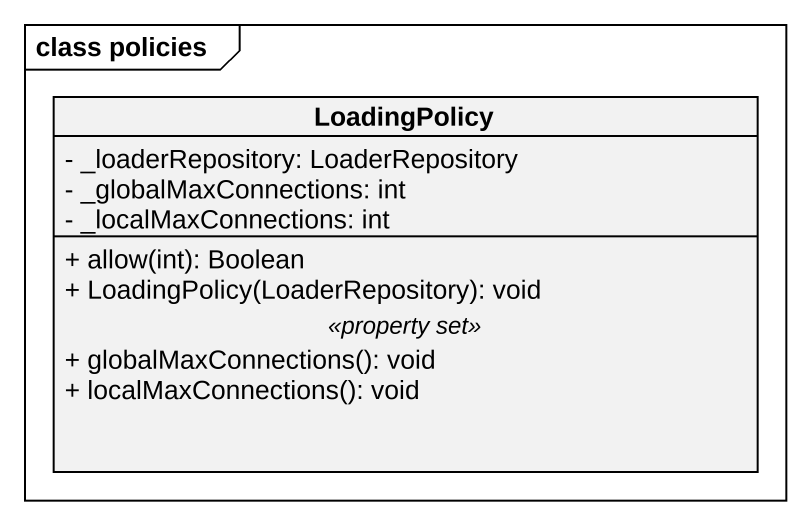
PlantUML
@startuml
mainframe class policies
hide circle
hide empty members
skinparam classAttributeIconSize 0
class LoadingPolicy {
  - _loaderRepository: LoaderRepository
  - _globalMaxConnections: int
  - _localMaxConnections: int
  --
  + allow(int): Boolean
  + LoadingPolicy(LoaderRepository): void
  .. <<property set>> ..
  + globalMaxConnections(): void
  + localMaxConnections(): void
}
@enduml
